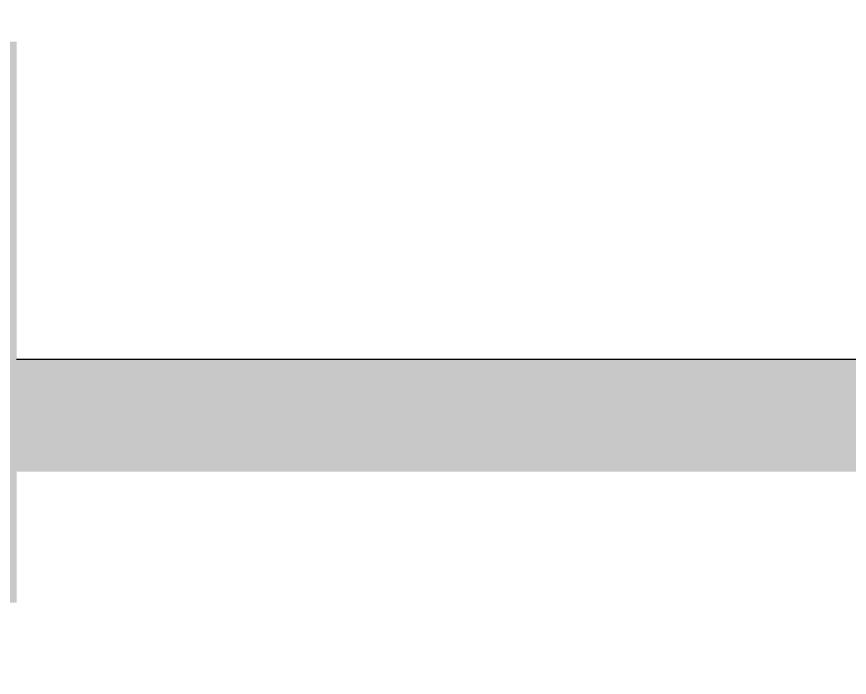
# Model space of a CAD drawing. Extents: x 1904969 to 5853062, y -2352335 to -765157.
# Drawn here: x 1910569 to 1911682, y -839257 to -838374 of the extents above; entities that cross this region are included whole.
import ezdxf

# ---------------------------------------------------------------- set-up
doc = ezdxf.new("R2010")
doc.units = 0
doc.header["$LTSCALE"] = 12
doc.header["$MEASUREMENT"] = 0
doc.layers.add('partition', color=7, linetype='CONTINUOUS')
doc.layers.add('WALL', color=2, linetype='CONTINUOUS')

msp = doc.modelspace()

# ---------------------------------------------------------------- hatches: boundary and pattern name
at = {"layer": 'partition', "linetype": 'Continuous'}
h = msp.add_hatch(color=256, dxfattribs=at)
h.dxf.hatch_style = 1
h.paths.add_polyline_path([(1905819.3, -790831.8), (1905569.3, -790831.8), (1905569.3, -790656.8), (1905069.3, -790656.8), (1905069.3, -791156.8), (1905819.3, -791156.8)])
h.paths.add_polyline_path([(1905394.3, -791556.8), (1905144.3, -791556.8), (1905144.3, -791656.8), (1905394.3, -791656.8)])
h.paths.add_polyline_path([(1905394.3, -792656.8), (1905144.3, -792656.8), (1905144.3, -792756.8), (1905394.3, -792756.8)])
h.paths.add_polyline_path([(1905394.3, -795056.8), (1905144.3, -795056.8), (1905144.3, -795156.8), (1905394.3, -795156.8)])
h.paths.add_polyline_path([(1905394.3, -796156.8), (1905144.3, -796156.8), (1905144.3, -796256.8), (1905394.3, -796256.8)])
h.paths.add_polyline_path([(1905819.3, -796656.8), (1905069.3, -796656.8), (1905069.3, -797156.8), (1905819.3, -797156.8)])
h.paths.add_polyline_path([(1905394.3, -797156.8), (1905067, -797156.8), (1905067, -802656.8), (1905394.3, -802656.8)])
h.paths.add_polyline_path([(1905819.3, -802656.8), (1905394.3, -802656.8), (1905394.3, -803156.8), (1905819.3, -803156.8)])
h.paths.add_polyline_path([(1905394.3, -802656.8), (1905069.3, -802656.8), (1905069.3, -803156.8), (1905394.3, -803156.8)])
h.paths.add_polyline_path([(1905394.3, -803156.8), (1905067, -803156.8), (1905067, -808656.8), (1905394.3, -808656.8)])
h.paths.add_polyline_path([(1909919.3, -802856.8), (1905819.3, -802856.8), (1905819.3, -802956.8), (1909919.3, -802956.8)])
h.paths.add_polyline_path([(1910819.3, -802531.8), (1909919.3, -802531.8), (1909919.3, -803281.8), (1910819.3, -803281.8)])
h.paths.add_polyline_path([(1916944.3, -802906.8), (1916944.3, -802856.8), (1910819.3, -802856.8), (1910819.3, -802956.8), (1916944.3, -802956.8)])
h.paths.add_polyline_path([(1905819.3, -808656.8), (1905394.3, -808656.8), (1905394.3, -809156.8), (1905819.3, -809156.8)])
h.paths.add_polyline_path([(1905394.3, -808656.8), (1905069.3, -808656.8), (1905069.3, -809156.8), (1905394.3, -809156.8)])
h.paths.add_polyline_path([(1905394.3, -809156.8), (1905067, -809156.8), (1905067, -814656.8), (1905394.3, -814656.8)])
h.paths.add_polyline_path([(1905819.3, -814656.8), (1905394.3, -814656.8), (1905394.3, -815156.8), (1905819.3, -815156.8)])
h.paths.add_polyline_path([(1905394.3, -814656.8), (1905069.3, -814656.8), (1905069.3, -815156.8), (1905394.3, -815156.8)])
h.paths.add_polyline_path([(1905394.3, -815156.8), (1905067, -815156.8), (1905067, -826656.8), (1905394.3, -826656.8)])
h.paths.add_polyline_path([(1910819.3, -814531.8), (1909919.3, -814531.8), (1909919.3, -815281.8), (1910819.3, -815281.8)])
h.paths.add_polyline_path([(1909919.3, -814856.8), (1905819.3, -814856.8), (1905819.3, -814956.8), (1909919.3, -814956.8)])
h.paths.add_polyline_path([(1916944.3, -814906.8), (1916944.3, -814856.8), (1910819.3, -814856.8), (1910819.3, -814956.8), (1916944.3, -814956.8)])
h.paths.add_polyline_path([(1910819.3, -826531.8), (1909919.3, -826531.8), (1909919.3, -827281.8), (1910819.3, -827281.8)])
h.paths.add_polyline_path([(1909919.3, -826856.8), (1905819.3, -826856.8), (1905819.3, -826956.8), (1909919.3, -826956.8)])
h.paths.add_polyline_path([(1905819.3, -826656.8), (1905394.3, -826656.8), (1905394.3, -827156.8), (1905819.3, -827156.8)])
h.paths.add_polyline_path([(1905394.3, -826656.8), (1905069.3, -826656.8), (1905069.3, -827156.8), (1905394.3, -827156.8)])
h.paths.add_polyline_path([(1905394.3, -827156.8), (1905067, -827156.8), (1905067, -838256.8), (1905244.3, -838256.8), (1905244.3, -838656.8), (1905394.3, -838656.8)])
h.paths.add_polyline_path([(1905244.3, -838256.8), (1904969.3, -838256.8), (1904969.3, -839256.8), (1905969.3, -839256.8), (1905969.3, -838981.8), (1905819.3, -838981.8), (1905819.3, -838981.8), (1905569.3, -838981.8), (1905569.3, -839156.8), (1905069.3, -839156.8), (1905069.3, -838656.8), (1905244.3, -838656.8)])
h.paths.add_polyline_path([(1905819.3, -838656.8), (1905069.3, -838656.8), (1905069.3, -839156.8), (1905569.3, -839156.8), (1905569.3, -838981.8), (1905819.3, -838981.8)], flags=17)
h.paths.add_polyline_path([(1910069.3, -838831.8), (1905819.3, -838831.8), (1905819.3, -838981.8), (1910069.3, -838981.8)])
h.paths.add_polyline_path([(1910569.3, -838406.8), (1910069.3, -838406.8), (1910069.3, -839156.8), (1910569.3, -839156.8)])
h.paths.add_polyline_path([(1912385.2, -838831.8), (1910569.3, -838831.8), (1910569.3, -838981.8), (1912235.2, -838981.8)])
h.paths.add_polyline_path([(1912456.8, -838831.8), (1912385.2, -838831.8), (1912235.2, -838981.8), (1912306.8, -838981.8)])
h.paths.add_polyline_path([(1917044.3, -826481.8), (1916944.3, -826481.8), (1916944.3, -826856.8), (1910819.3, -826856.8), (1910819.3, -826956.8), (1916944.3, -826956.8), (1916944.3, -827094.3), (1917044.3, -827094.3), (1917044.3, -826956.8)])

# ---------------------------------------------------------------- linework, layer by layer
at = {"layer": 'WALL', "color": 0}
msp.add_line((1915019.3, -838831.8), (1910569.3, -838831.8), dxfattribs=at)

doc.saveas('drawing.dxf')
